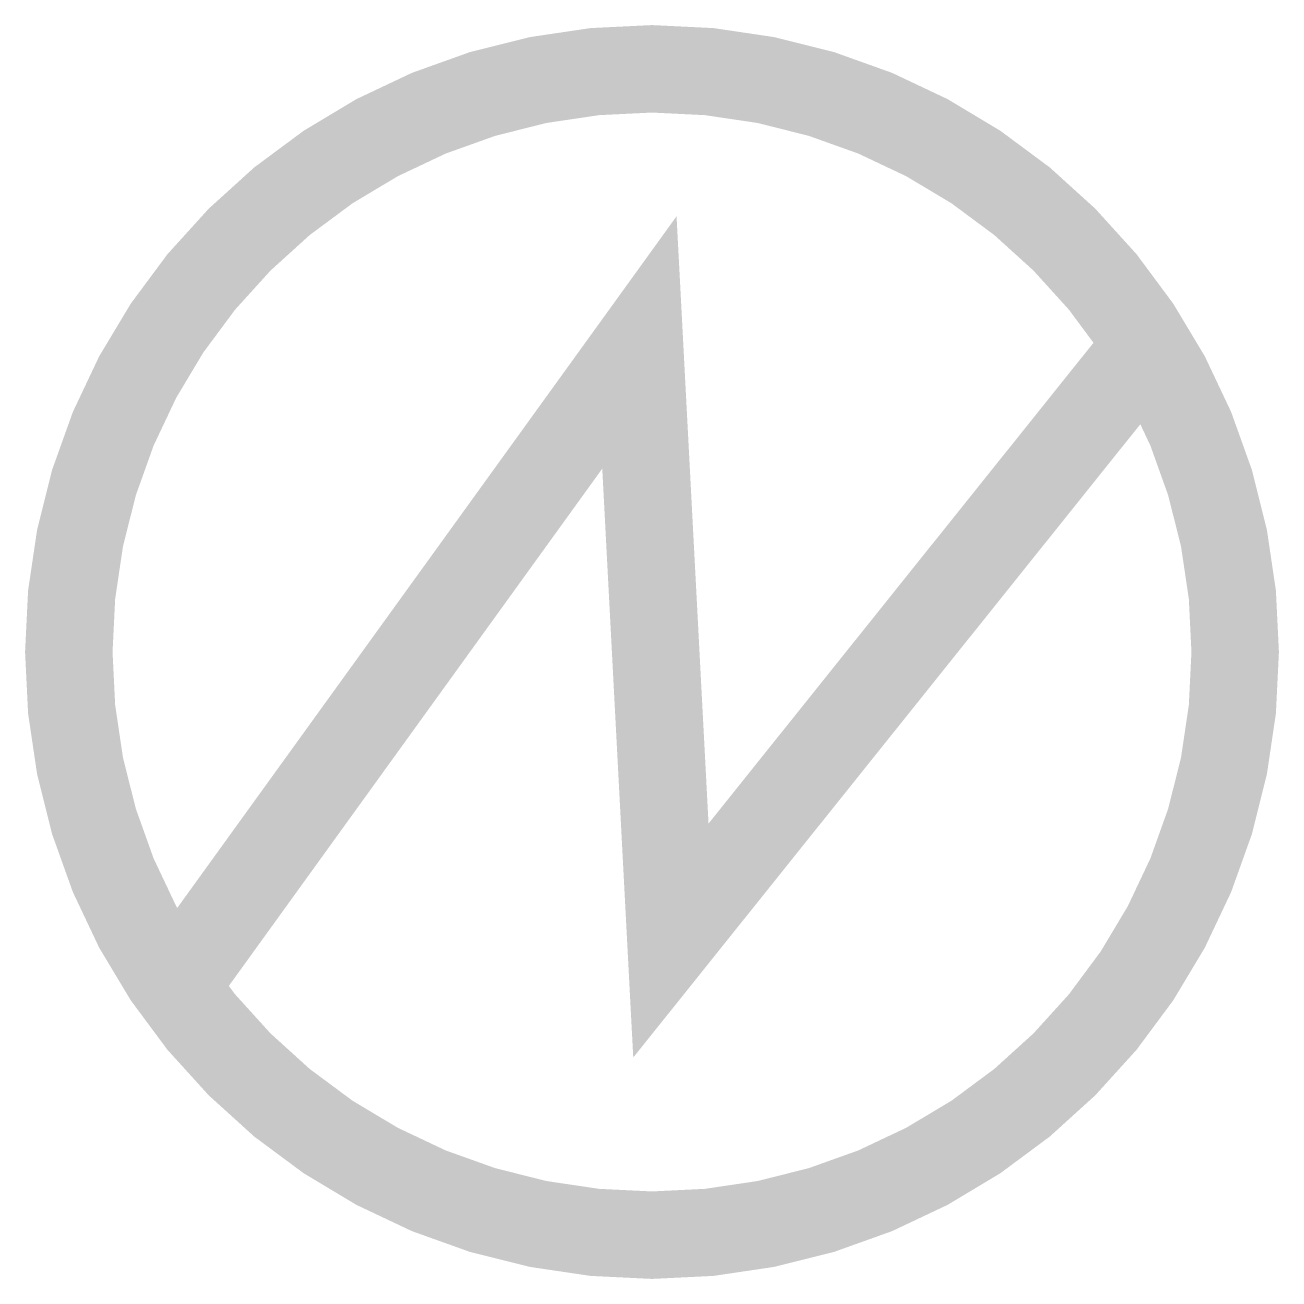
# Model space of a CAD drawing. Extents: x -0.15 to 4.15, y -0.15 to 4.15.
import ezdxf

# ---------------------------------------------------------------- set-up
doc = ezdxf.new("R2010")
doc.units = 0
doc.header["$MEASUREMENT"] = 0
doc.layers.get('0').update_dxf_attribs({"linetype": 'CONTINUOUS'})

msp = doc.modelspace()

# ---------------------------------------------------------------- linework, layer by layer
at = {"const_width": 0.3}
msp.add_lwpolyline([(2, 0, 1), (2, 4, 1), (2, 0, 1)], format="xyb", dxfattribs=at)
msp.add_lwpolyline([(0.3722, 0.8665), (1.9568, 3.0615), (2.0648, 1.0105), (3.6494, 2.9895)], dxfattribs=at)

doc.saveas('drawing.dxf')
